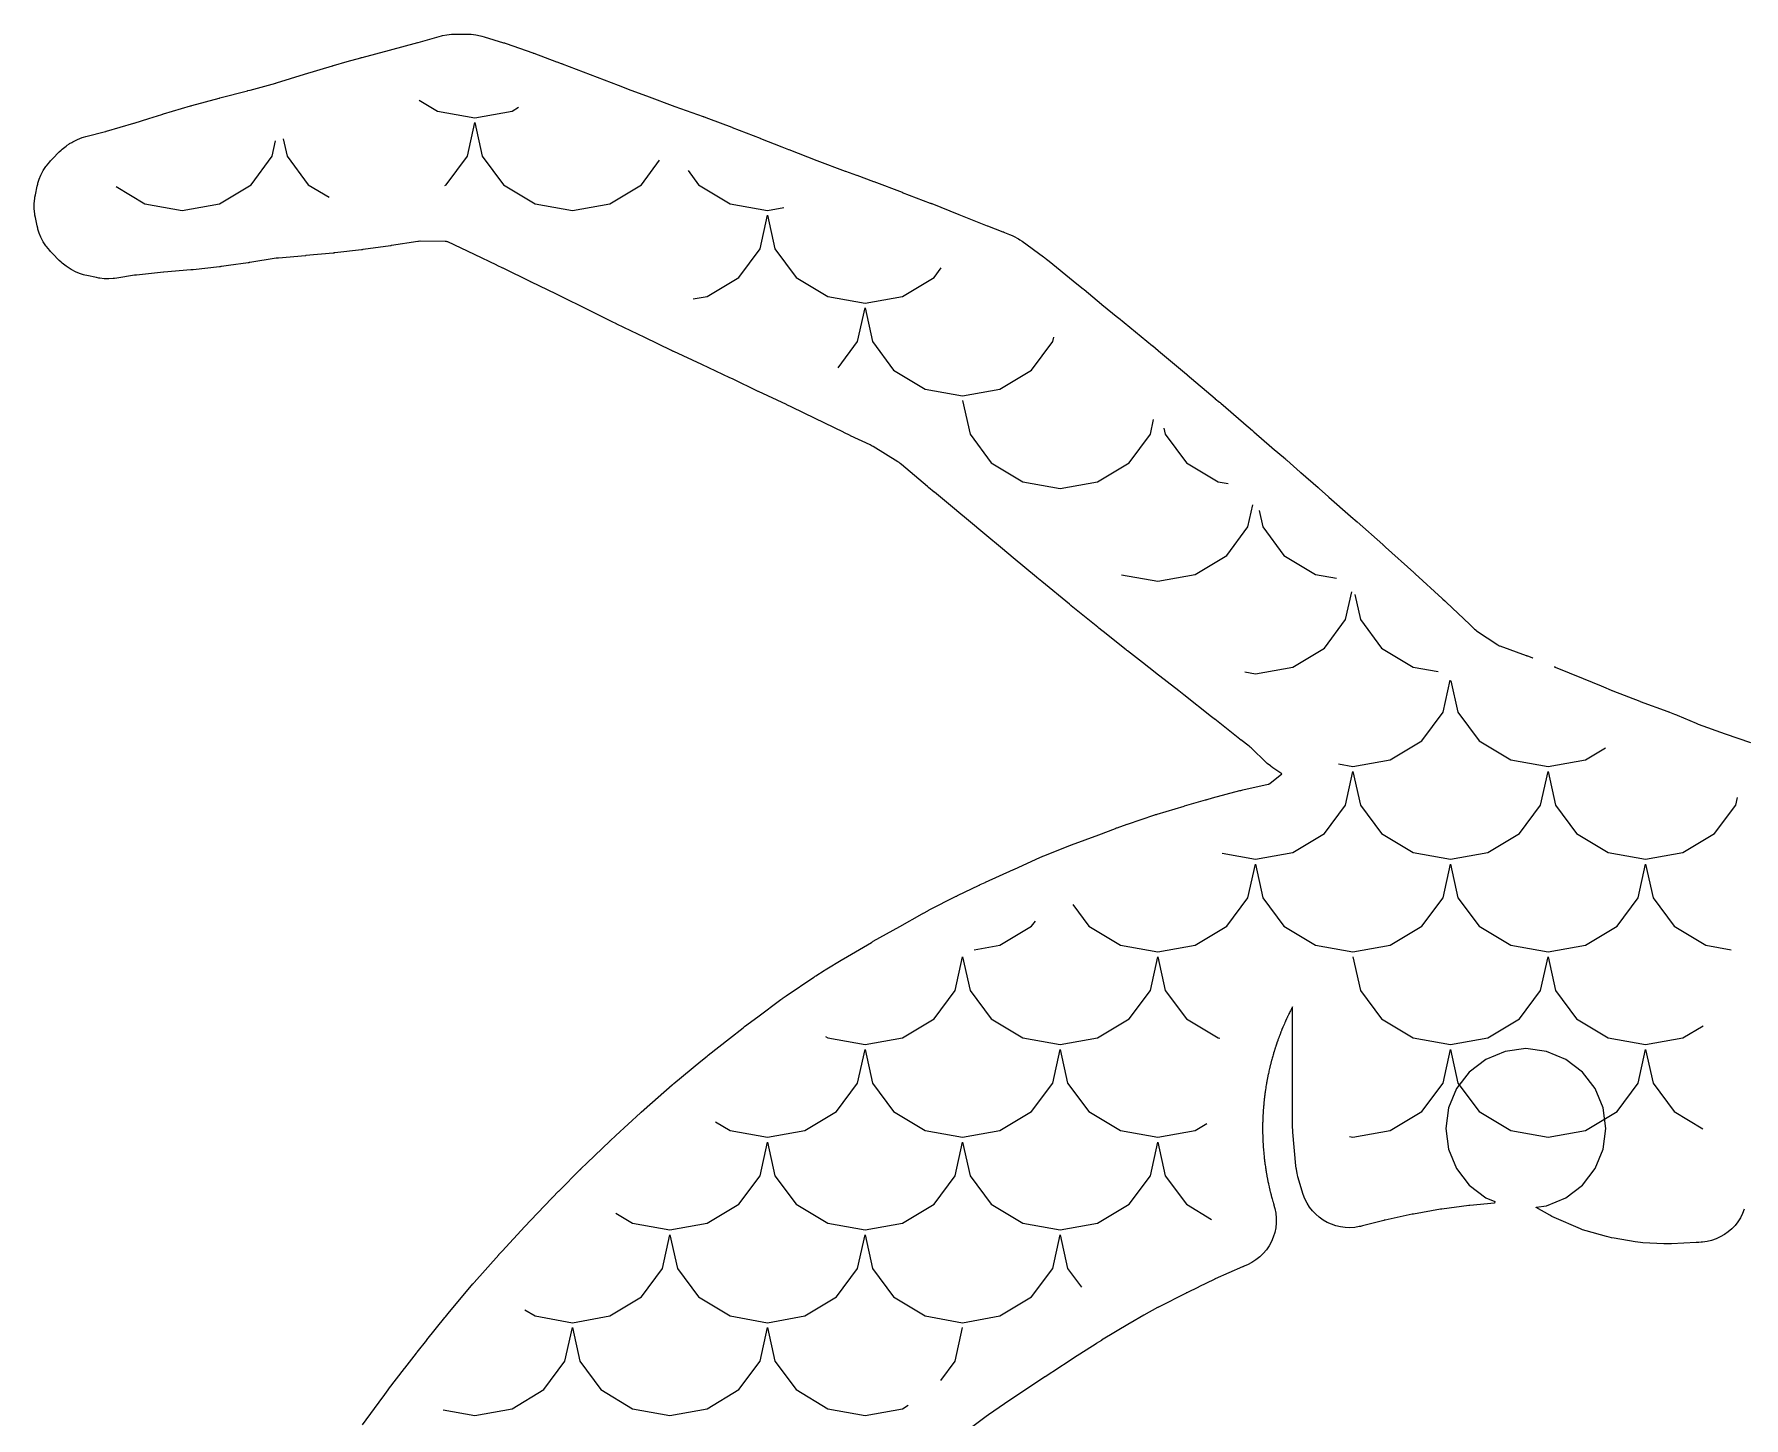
# Model space of a CAD drawing. Header units: millimetres. Extents: x 8 to 286, y 8 to 290.
# Drawn here: x 147.96 to 196.14, y 118.85 to 157.85 of the extents above; entities that cross this region are included whole.
import ezdxf

# ---------------------------------------------------------------- set-up
doc = ezdxf.new("R2010")
doc.units = ezdxf.units.MM
doc.layers.add('CUT', color=1, linetype='CONTINUOUS')
doc.layers.add('SCORE', color=7, linetype='CONTINUOUS')

msp = doc.modelspace()

# ---------------------------------------------------------------- linework, layer by layer
at = {"layer": 'CUT', "color": 1}
for points in [[(157.2126, 118.6525), (157.785, 119.4353), (157.7918, 119.4445), (157.9321, 119.633), (157.9376, 119.6403), (157.9429, 119.6474), (157.9483, 119.6545), (158.3972, 120.2407), (158.4011, 120.2458), (158.733, 120.6749), (158.7383, 120.6818), (158.7437, 120.6886), (158.7491, 120.6954), (159.0236, 121.041), (159.0284, 121.0469), (159.534, 121.6759), (159.5392, 121.6824), (159.5445, 121.6889), (159.5498, 121.6954), (159.6686, 121.8394), (159.6757, 121.848), (160.3255, 122.6226), (160.3374, 122.6366), (160.3494, 122.6505), (160.3614, 122.6642), (161.0509, 123.4418), (161.0558, 123.4473), (161.0607, 123.4528), (161.0656, 123.4583), (161.1375, 123.5376), (161.1447, 123.5455), (161.7869, 124.2426), (161.7923, 124.2483), (161.7975, 124.2539), (161.8028, 124.2596), (161.9389, 124.4039), (161.9457, 124.4111), (162.5506, 125.0431), (162.5565, 125.0492), (162.5623, 125.0552), (162.5681, 125.0612), (162.7397, 125.236), (162.7444, 125.2408), (162.7491, 125.2455), (162.7538, 125.2503), (163.3482, 125.8438), (163.3546, 125.8502), (163.3611, 125.8566), (163.3675, 125.8629), (163.5418, 126.0323), (163.548, 126.0383), (164.1798, 126.6445), (164.1868, 126.6512), (164.1937, 126.6577), (164.2007, 126.6643), (164.3431, 126.7971), (164.3491, 126.8026), (165.0469, 127.4454), (165.0544, 127.4521), (165.0617, 127.4589), (165.0692, 127.4655), (165.1409, 127.5296), (165.1504, 127.5381), (165.943, 128.2329), (165.9494, 128.2385), (165.9542, 128.2426), (165.9676, 128.2541), (165.9766, 128.2616), (165.9871, 128.2704), (166.7496, 128.8997), (166.7524, 128.902), (166.9269, 129.0453), (166.9377, 129.054), (166.9485, 129.0627), (166.9593, 129.0713), (167.5521, 129.5377), (167.5537, 129.5389), (167.9435, 129.8447), (167.9562, 129.8545), (167.969, 129.8643), (167.9818, 129.874), (168.3549, 130.1524), (169.0068, 130.6386), (169.0269, 130.6533), (169.0472, 130.6678), (169.0676, 130.6822), (169.1503, 130.7393), (169.1577, 130.7443), (169.9308, 131.2696), (169.9497, 131.2822), (169.9686, 131.2946), (169.9876, 131.3068), (170.2202, 131.4536), (170.231, 131.4604), (170.2419, 131.4671), (170.2528, 131.4737), (170.7525, 131.7759), (170.7585, 131.7795), (170.7646, 131.7831), (170.7707, 131.7867), (171.5557, 132.2501), (171.5665, 132.2564), (171.5878, 132.2688), (171.6053, 132.2787), (172.3571, 132.698), (172.9908, 133.0561), (173.0021, 133.0624), (173.0135, 133.0687), (173.025, 133.075), (173.1435, 133.1389), (173.158, 133.1466), (173.1726, 133.1543), (173.1872, 133.1618), (173.949, 133.549), (173.9608, 133.555), (173.9726, 133.5608), (173.9845, 133.5666), (174.5897, 133.8593), (174.6014, 133.8649), (174.6132, 133.8705), (174.6249, 133.876), (174.7575, 133.937), (174.7691, 133.9422), (175.5636, 134.2985), (175.5696, 134.3012), (176.3177, 134.6464), (176.3505, 134.661), (176.3835, 134.6751), (176.4166, 134.6888), (177.1514, 134.9812), (177.1659, 134.9868), (177.1804, 134.9924), (177.195, 134.9979), (177.9653, 135.2838), (178.4312, 135.4603), (178.4491, 135.467), (178.4672, 135.4735), (178.4853, 135.48), (178.7686, 135.5781), (178.7757, 135.5806), (179.5419, 135.8411), (179.5655, 135.8489), (179.5891, 135.8565), (179.6129, 135.8638), (180.3677, 136.0896), (180.3789, 136.0929), (180.9741, 136.2653), (180.9902, 136.2699), (181.0062, 136.2743), (181.0222, 136.2786), (181.1728, 136.3182), (181.9429, 136.5258), (181.969, 136.5326), (181.9952, 136.5391), (182.0215, 136.5453), (182.7403, 136.7083), (182.7556, 136.7121), (182.7663, 136.7155), (182.7758, 136.7217), (182.7882, 136.7311), (183.1241, 136.996), (182.8684, 137.1724), (182.8232, 137.2049), (182.7998, 137.2226), (182.7137, 137.2932), (182.6918, 137.3128), (182.651, 137.3507), (182.2865, 137.7044), (182.2593, 137.7293), (182.2314, 137.7533), (182.2027, 137.7765), (181.9694, 137.9538), (181.9592, 137.9617), (181.9491, 137.9695), (181.939, 137.9774), (181.2319, 138.5364), (181.2254, 138.5415), (181.1664, 138.5869), (181.1581, 138.5934), (181.1495, 138.6001), (181.1409, 138.6069), (180.3607, 139.2278), (180.2214, 139.3371), (179.5631, 139.8482), (179.5537, 139.8555), (179.1983, 140.1365), (179.1921, 140.1414), (178.7692, 140.4671), (178.7589, 140.4751), (178.7486, 140.4832), (178.7383, 140.4913), (178.1829, 140.9366), (178.1764, 140.9417), (177.9691, 141.1035), (177.9586, 141.1117), (177.9481, 141.1201), (177.9376, 141.1285), (177.1894, 141.7367), (177.182, 141.7426), (177.1687, 141.7532), (177.1587, 141.7612), (177.1472, 141.7704), (177.1358, 141.7798), (176.3552, 142.4249), (176.2186, 142.5372), (176.2124, 142.5423), (175.556, 143.0882), (175.2552, 143.3364), (175.248, 143.3424), (174.7566, 143.7538), (174.2912, 144.1397), (173.9602, 144.4126), (173.952, 144.4193), (173.3332, 144.9376), (173.327, 144.9428), (173.1677, 145.0727), (173.1573, 145.0812), (173.1469, 145.0899), (173.1365, 145.0987), (172.407, 145.7186), (172.3668, 145.75), (172.3371, 145.7712), (172.3014, 145.7949), (171.6076, 146.2214), (171.5782, 146.2383), (171.5485, 146.2544), (171.5183, 146.2697), (170.9664, 146.5299), (170.9613, 146.5323), (170.7767, 146.6202), (170.7674, 146.6247), (169.9691, 147.0127), (169.9671, 147.0137), (169.316, 147.3315), (169.3138, 147.3326), (169.1761, 147.4002), (169.1664, 147.4048), (168.3775, 147.775), (168.3678, 147.7796), (167.6369, 148.1296), (167.5681, 148.1622), (166.7799, 148.5347), (165.9835, 148.9015), (165.9732, 148.9063), (165.9629, 148.9112), (165.9526, 148.9161), (165.9218, 148.9309), (165.9185, 148.9325), (165.1712, 149.2948), (164.3798, 149.6753), (164.3713, 149.6795), (164.3628, 149.6836), (164.3543, 149.6878), (164.2646, 149.7325), (163.5714, 150.0785), (162.7756, 150.4716), (162.6566, 150.5294), (161.9787, 150.8531), (161.9711, 150.8568), (161.9634, 150.8605), (161.9558, 150.8642), (161.1764, 151.2487), (161.1661, 151.2536), (161.0069, 151.3286), (160.9991, 151.3323), (160.3728, 151.6323), (159.6172, 151.9901), (159.5995, 151.9979), (159.5825, 152.0038), (159.5646, 152.0058), (159.5452, 152.0064), (158.8385, 152.0083), (158.8246, 152.0081), (158.787, 152.0053), (158.7732, 152.0034), (158.0248, 151.8879), (158.0155, 151.8865), (158.0063, 151.8852), (157.997, 151.8839), (157.2308, 151.7766), (157.2167, 151.7747), (157.2025, 151.7729), (157.1884, 151.7711), (156.4322, 151.6817), (156.416, 151.6798), (156.3998, 151.6781), (156.3836, 151.6765), (155.615, 151.6045), (155.6067, 151.6038), (154.8423, 151.537), (154.8203, 151.5347), (154.7984, 151.5319), (154.7765, 151.5288), (154.0325, 151.4093), (154.0182, 151.407), (154.0039, 151.4049), (153.9897, 151.4029), (153.4339, 151.3258), (153.2341, 151.298), (153.2176, 151.2958), (153.2011, 151.2937), (153.1847, 151.2917), (152.4366, 151.2066), (152.4171, 151.2045), (152.3976, 151.2026), (152.3781, 151.2008), (151.6158, 151.1366), (151.6058, 151.1356), (150.8375, 151.0583), (150.8191, 151.0562), (150.8007, 151.0538), (150.7823, 151.0511), (150.2831, 150.97), (150.2213, 150.9614), (150.1889, 150.9577), (150.0628, 150.9491), (149.9347, 150.9524), (149.8092, 150.9674), (149.777, 150.9727), (149.7158, 150.9844), (149.4412, 151.0434), (149.3831, 151.0573), (149.3528, 151.0652), (149.2372, 151.1012), (149.1237, 151.1479), (149.0163, 151.2037), (148.9963, 151.2153), (148.8855, 151.2869), (148.8601, 151.3052), (148.7474, 151.3958), (148.719, 151.4212), (148.6665, 151.471), (148.471, 151.6665), (148.4212, 151.719), (148.3958, 151.7474), (148.3052, 151.8601), (148.2869, 151.8855), (148.2153, 151.9963), (148.2037, 152.0163), (148.1479, 152.1237), (148.1012, 152.2372), (148.0652, 152.3528), (148.0573, 152.3831), (148.0434, 152.4412), (147.9925, 152.6782), (147.9794, 152.7478), (147.9736, 152.7844), (147.9584, 152.9272), (147.9584, 153.0728), (147.9736, 153.2156), (147.9794, 153.2522), (147.9925, 153.3218), (148.0434, 153.5588), (148.0573, 153.6169), (148.0652, 153.6472), (148.1012, 153.7628), (148.1479, 153.8763), (148.2037, 153.9837), (148.2153, 154.0037), (148.2869, 154.1145), (148.3052, 154.1399), (148.3958, 154.2526), (148.4212, 154.281), (148.471, 154.3335), (148.6665, 154.529), (148.719, 154.5788), (148.7474, 154.6042), (148.8601, 154.6948), (148.891, 154.7171), (148.9509, 154.7577), (148.9568, 154.7615), (149.0172, 154.7979), (149.0494, 154.8161), (149.1773, 154.8801), (149.3112, 154.9302), (149.3465, 154.9413), (149.4143, 154.9607), (149.9649, 155.1028), (149.975, 155.1055), (149.985, 155.1083), (149.995, 155.1111), (150.769, 155.3391), (150.7794, 155.3423), (151.1888, 155.4707), (151.5568, 155.5871), (151.5711, 155.5915), (151.5854, 155.5959), (151.5997, 155.6001), (152.3623, 155.8227), (152.3739, 155.826), (152.3854, 155.8292), (152.397, 155.8325), (153.17, 156.043), (153.1771, 156.0449), (153.1843, 156.0468), (153.1914, 156.0487), (153.97, 156.2516), (153.9823, 156.2549), (154.0362, 156.2701), (154.0441, 156.2723), (154.766, 156.4702), (154.7747, 156.4726), (154.7834, 156.4751), (154.7921, 156.4777), (155.5725, 156.7166), (155.5783, 156.7184), (156.3632, 156.9548), (156.3737, 156.958), (156.3842, 156.961), (156.3948, 156.9641), (156.7752, 157.0719), (157.1616, 157.1817), (157.174, 157.1852), (157.1864, 157.1886), (157.1989, 157.1919), (157.9757, 157.3967), (158.7694, 157.6092), (158.7812, 157.6125), (159.3739, 157.7838), (159.4344, 157.7998), (159.4665, 157.8075), (159.5915, 157.8312), (159.7182, 157.8432), (159.7511, 157.8447), (159.8139, 157.8462), (160.1722, 157.8462), (160.239, 157.8445), (160.274, 157.8428), (160.4088, 157.8292), (160.5415, 157.8024), (160.5755, 157.7937), (160.6398, 157.7756), (161.1863, 157.6067), (161.211, 157.5988), (161.2357, 157.5907), (161.2603, 157.5823), (162.0129, 157.3173), (162.0212, 157.3143), (162.0295, 157.3114), (162.0377, 157.3084), (162.6846, 157.071), (162.6863, 157.0704), (162.8128, 157.0238), (162.8219, 157.0204), (162.8309, 157.017), (162.84, 157.0135), (163.6257, 156.711), (163.627, 156.7105), (164.4176, 156.4052), (164.7747, 156.2704), (165.2143, 156.1042), (166.0138, 155.8107), (166.8092, 155.5275), (166.8202, 155.5235), (166.8313, 155.5195), (166.8424, 155.5154), (166.9595, 155.4713), (166.9626, 155.4702), (167.6195, 155.2214), (167.6269, 155.2185), (168.4163, 154.9142), (168.4274, 154.9098), (169.0311, 154.6709), (169.0341, 154.6697), (169.22, 154.5956), (169.2282, 154.5924), (170.0216, 154.2892), (170.82, 153.988), (170.8269, 153.9854), (171.1363, 153.8728), (171.143, 153.8704), (171.6176, 153.6948), (171.6264, 153.6915), (172.42, 153.3915), (172.4268, 153.3889), (173.215, 153.086), (173.2233, 153.0828), (173.2314, 153.0796), (173.2396, 153.0764), (173.252, 153.0714), (173.2566, 153.0696), (174.0184, 152.762), (174.8196, 152.4457), (174.828, 152.4424), (175.2626, 152.2782), (175.2772, 152.2726), (175.292, 152.2668), (175.3066, 152.261), (175.4478, 152.2038), (175.5212, 152.1715), (175.5593, 152.1533), (175.6996, 152.0758), (175.7353, 152.0532), (175.8017, 152.0082), (176.4078, 151.5712), (176.4326, 151.5529), (176.4571, 151.5343), (176.4815, 151.5154), (176.5405, 151.4686), (176.549, 151.4617), (176.5576, 151.4548), (176.5661, 151.4479), (177.242, 150.8932), (177.2479, 150.8884), (177.5211, 150.6698), (177.5307, 150.662), (177.5404, 150.6541), (177.5501, 150.6461), (178.0415, 150.2375), (178.0483, 150.2319), (178.5017, 149.8658), (178.5081, 149.8606), (178.5145, 149.8554), (178.5209, 149.8501), (178.8419, 149.5843), (179.481, 149.0613), (179.4851, 149.0579), (179.6429, 148.9277), (179.648, 148.9235), (180.4375, 148.2655), (180.444, 148.26), (180.4506, 148.2545), (180.4571, 148.2489), (181.2424, 147.5772), (181.2492, 147.5715), (181.3709, 147.4703), (181.3813, 147.4616), (181.3919, 147.4526), (181.4024, 147.4435), (182.042, 146.8892), (182.0496, 146.8827), (182.3011, 146.6717), (182.3127, 146.6618), (182.3244, 146.6517), (182.336, 146.6416), (182.8416, 146.1973), (182.85, 146.19), (183.2239, 145.8731), (183.2368, 145.862), (183.2497, 145.8508), (183.2625, 145.8396), (183.6425, 145.5005), (183.6471, 145.4964), (183.6517, 145.4924), (183.6564, 145.4883), (184.1433, 145.0712), (184.1548, 145.0613), (184.1662, 145.0513), (184.1776, 145.0412), (184.4431, 144.8031), (184.4505, 144.7965), (185.0633, 144.2644), (185.0725, 144.2564), (185.2495, 144.0998), (185.9696, 143.463), (185.9749, 143.4582), (185.9802, 143.4535), (185.9854, 143.4488), (186.0497, 143.3907), (186.8438, 142.6741), (186.8537, 142.6653), (186.8591, 142.6604), (186.8731, 142.6478), (186.8839, 142.6379), (187.6433, 141.9374), (187.648, 141.9332), (187.6527, 141.9289), (187.6574, 141.9247), (187.7142, 141.8744), (187.7284, 141.8617), (187.7425, 141.8488), (187.7565, 141.8359), (188.4215, 141.2127), (188.4419, 141.1932), (188.4621, 141.1734), (188.4821, 141.1535), (188.5457, 141.0887), (188.5587, 141.076), (188.5966, 141.0445), (188.6114, 141.034), (189.2079, 140.6333), (189.2202, 140.6254), (189.2349, 140.6172), (189.2502, 140.6103), (189.2637, 140.6051), (190.0072, 140.3379), (190.0198, 140.3333), (190.0323, 140.3287), (190.0448, 140.324), (190.1674, 140.2771), (190.1802, 140.2722), (190.193, 140.2671), (190.2005, 140.2641)], [(190.8028, 140.0197), (190.8243, 140.011), (190.8284, 140.0093), (191.6202, 139.6849), (192.122, 139.4832), (192.1454, 139.4736), (192.1687, 139.4637), (192.192, 139.4535), (192.4071, 139.3574), (192.4217, 139.3512), (192.4363, 139.3451), (192.451, 139.3392), (193.2164, 139.0438), (193.2276, 139.0395), (194.0067, 138.7561), (194.0197, 138.7513), (194.0329, 138.7464), (194.046, 138.7414), (194.1946, 138.6838), (194.2192, 138.6739), (194.2437, 138.6639), (194.2682, 138.6536), (194.7983, 138.4235), (194.8179, 138.4154), (194.8376, 138.4076), (194.8575, 138.4002), (195.6206, 138.1302), (196.33, 137.882)], [(196.1574, 124.7278), (196.1096, 124.606), (196.0496, 124.4879), (195.9785, 124.376), (195.8969, 124.2716), (195.8056, 124.1754), (195.7056, 124.0885), (195.5976, 124.0117), (195.4827, 123.9455), (195.362, 123.8908), (195.2366, 123.8479), (195.1076, 123.8174), (194.9781, 123.7996), (194.9452, 123.7967), (194.8808, 123.7925), (194.8116, 123.7898), (194.8025, 123.7893), (194.1106, 123.7514), (194.0369, 123.7494), (193.9631, 123.7494), (193.8892, 123.7515), (193.3025, 123.7842), (193.2288, 123.7903), (193.1554, 123.7985), (193.0822, 123.8087), (192.4907, 123.9079), (192.4197, 123.9218), (192.3492, 123.9376), (192.2791, 123.9553), (191.7035, 124.1173), (191.6027, 124.15), (191.5416, 124.1726), (191.4722, 124.2004), (190.8641, 124.4643), (190.7999, 124.4942), (190.7365, 124.5258), (190.6739, 124.5591), (190.2892, 124.777), (190.2907, 124.7843), (190.5834, 124.8229), (191.127, 125.048), (191.5938, 125.4062), (191.952, 125.873), (192.1771, 126.4166), (192.2539, 127), (192.1771, 127.5834), (191.952, 128.127), (191.5938, 128.5938), (191.127, 128.952), (190.5834, 129.1771), (190, 129.2539), (189.4166, 129.1771), (188.873, 128.952), (188.4062, 128.5938), (188.048, 128.127), (187.8229, 127.5834), (187.7461, 127), (187.8229, 126.4166), (188.048, 125.873), (188.4062, 125.4062), (188.873, 125.048), (189.1259, 124.9433), (189.1196, 124.9015), (188.4241, 124.8343), (188.4137, 124.8332), (188.4033, 124.832), (188.3929, 124.8308), (187.6309, 124.7308), (187.6179, 124.7289), (187.6049, 124.7269), (187.5919, 124.7248), (186.8313, 124.5915), (186.82, 124.5894), (186.8087, 124.5872), (186.7975, 124.5849), (186.0367, 124.4219), (186.0238, 124.419), (186.0109, 124.4159), (185.9981, 124.4127), (185.4015, 124.2577), (185.3386, 124.243), (185.3065, 124.2363), (185.1769, 124.2157), (185.0442, 124.2077), (184.9113, 124.2124), (184.7795, 124.23), (184.65, 124.2603), (184.5241, 124.3029), (184.4028, 124.3575), (184.2874, 124.4235), (184.1789, 124.5004), (184.0784, 124.5874), (183.9867, 124.6837), (183.9047, 124.7884), (183.8332, 124.9005), (183.7729, 125.019), (183.725, 125.1411), (183.7146, 125.1722), (183.6954, 125.234), (183.5795, 125.6412), (183.564, 125.701), (183.5565, 125.7327), (183.5338, 125.8541), (183.5293, 125.8863), (183.5222, 125.9477), (183.4336, 126.9042), (183.4293, 126.9658), (183.4264, 127.0275), (183.425, 127.0893), (183.425, 130.4358), (183.4057, 130.3986), (183.3993, 130.386), (183.3931, 130.3733), (183.387, 130.3605), (183.385, 130.3562), (183.3683, 130.3214), (183.3511, 130.2869), (183.3386, 130.2623), (183.3236, 130.2336), (183.3182, 130.223), (183.312, 130.2103), (183.292, 130.1684), (183.2861, 130.1555), (183.2813, 130.1449), (183.2741, 130.1291), (183.2668, 130.1134), (183.2594, 130.0977), (183.2543, 130.0871), (183.2484, 130.0743), (183.2293, 130.032), (183.2236, 130.019), (183.2181, 130.006), (183.2127, 129.9929), (183.2109, 129.9885), (183.1962, 129.9528), (183.1809, 129.9174), (183.1697, 129.8922), (183.1563, 129.8627), (183.1516, 129.8519), (183.146, 129.8388), (183.1284, 129.7959), (183.1232, 129.7827), (183.119, 129.7718), (183.1127, 129.7556), (183.1062, 129.7395), (183.0997, 129.7234), (183.0952, 129.7127), (183.09, 129.6995), (183.0732, 129.6562), (183.0683, 129.643), (183.0643, 129.632), (183.0583, 129.6157), (183.0522, 129.5994), (183.046, 129.5832), (183.0418, 129.5724), (183.0368, 129.5591), (183.0155, 129.5006), (183.0108, 129.4876), (182.9853, 129.4145), (182.9808, 129.4012), (182.9774, 129.3904), (182.9719, 129.3739), (182.9664, 129.3574), (182.9608, 129.341), (182.9569, 129.33), (182.9524, 129.3166), (182.938, 129.2724), (182.9338, 129.2589), (182.9304, 129.2478), (182.9253, 129.2312), (182.9201, 129.2146), (182.9148, 129.1981), (182.9112, 129.187), (182.9069, 129.1735), (182.8935, 129.1291), (182.8895, 129.1155), (182.8857, 129.1018), (182.8821, 129.0882), (182.8809, 129.0835), (182.8709, 129.0462), (182.8604, 129.0092), (182.8525, 128.9827), (182.8431, 128.9518), (182.8397, 128.9404), (182.836, 128.9267), (182.824, 128.8819), (182.8206, 128.8681), (182.8178, 128.8568), (182.8137, 128.8399), (182.8094, 128.8231), (182.805, 128.8063), (182.8019, 128.7951), (182.7984, 128.7814), (182.7874, 128.7362), (182.7842, 128.7225), (182.7812, 128.7086), (182.7783, 128.6948), (182.7774, 128.6901), (182.7694, 128.6523), (182.761, 128.6148), (182.7546, 128.5878), (182.7468, 128.5564), (182.7441, 128.5449), (182.7411, 128.5311), (182.7317, 128.4856), (182.7289, 128.4717), (182.7268, 128.4602), (182.7236, 128.4432), (182.7202, 128.4262), (182.7168, 128.4091), (182.7144, 128.3977), (182.7116, 128.3839), (182.7031, 128.3382), (182.7006, 128.3243), (182.6988, 128.3127), (182.6959, 128.2956), (182.6929, 128.2785), (182.6897, 128.2615), (182.6876, 128.25), (182.6851, 128.2361), (182.6749, 128.1746), (182.6727, 128.161), (182.6611, 128.0844), (182.6591, 128.0705), (182.6577, 128.0593), (182.6554, 128.0421), (182.653, 128.0249), (182.6505, 128.0077), (182.6487, 127.9962), (182.6467, 127.9822), (182.6407, 127.9361), (182.639, 127.9221), (182.6378, 127.9105), (182.6358, 127.8932), (182.6337, 127.876), (182.6316, 127.8588), (182.63, 127.8472), (182.6283, 127.8332), (182.6232, 127.787), (182.6219, 127.7729), (182.6206, 127.7588), (182.6196, 127.7447), (182.6193, 127.7399), (182.6163, 127.7014), (182.6127, 127.6631), (182.6099, 127.6356), (182.6063, 127.6034), (182.6051, 127.5916), (182.6039, 127.5776), (182.6004, 127.5312), (182.5995, 127.5171), (182.5989, 127.5055), (182.5979, 127.4881), (182.5968, 127.4708), (182.5956, 127.4535), (182.5947, 127.4419), (182.5937, 127.4277), (182.5912, 127.3814), (182.5906, 127.3672), (182.5901, 127.3531), (182.5899, 127.3389), (182.5898, 127.3342), (182.5889, 127.2955), (182.5875, 127.2571), (182.5862, 127.2295), (182.5843, 127.1972), (182.5838, 127.1853), (182.5834, 127.1712), (182.5824, 127.1247), (182.5823, 127.1106), (182.5824, 127.0989), (182.5823, 127.0816), (182.5821, 127.0642), (182.5818, 127.0469), (182.5816, 127.0352), (182.5814, 127.0211), (182.5814, 126.9746), (182.5816, 126.9604), (182.5819, 126.9488), (182.5822, 126.9314), (182.5823, 126.9141), (182.5824, 126.8967), (182.5824, 126.8851), (182.5825, 126.8709), (182.5838, 126.8086), (182.5841, 126.7948), (182.5868, 126.7174), (182.5874, 126.7034), (182.5881, 126.6921), (182.589, 126.6748), (182.5898, 126.6574), (182.5904, 126.6401), (182.5908, 126.6284), (182.5914, 126.6143), (182.594, 126.5679), (182.5949, 126.5538), (182.5958, 126.5422), (182.5971, 126.5248), (182.5982, 126.5075), (182.5992, 126.4902), (182.5998, 126.4785), (182.6007, 126.4644), (182.6042, 126.4181), (182.6055, 126.404), (182.6069, 126.3899), (182.6084, 126.3759), (182.609, 126.3711), (182.6131, 126.3327), (182.6167, 126.2944), (182.619, 126.2668), (182.6213, 126.2346), (182.6223, 126.2228), (182.6237, 126.2087), (182.6288, 126.1625), (182.6305, 126.1485), (182.6321, 126.1369), (182.6343, 126.1197), (182.6363, 126.1025), (182.6383, 126.0852), (182.6396, 126.0736), (182.6412, 126.0596), (182.6473, 126.0135), (182.6493, 125.9995), (182.6514, 125.9855), (182.6537, 125.9716), (182.6546, 125.9669), (182.6608, 125.9287), (182.6665, 125.8907), (182.6703, 125.8633), (182.6744, 125.8312), (182.676, 125.8195), (182.6782, 125.8055), (182.6858, 125.7596), (182.6883, 125.7457), (182.6905, 125.7343), (182.6936, 125.7172), (182.6966, 125.7001), (182.6995, 125.683), (182.7014, 125.6715), (182.7039, 125.6575), (182.7124, 125.6119), (182.7152, 125.598), (182.7176, 125.5866), (182.7211, 125.5696), (182.7244, 125.5525), (182.7277, 125.5355), (182.7298, 125.524), (182.7325, 125.5101), (182.7452, 125.4492), (182.7481, 125.4357), (182.7649, 125.3601), (182.7681, 125.3464), (182.7709, 125.3354), (182.7749, 125.3185), (182.7789, 125.3016), (182.7827, 125.2847), (182.7852, 125.2733), (182.7884, 125.2595), (182.7995, 125.2144), (182.803, 125.2007), (182.806, 125.1894), (182.8104, 125.1727), (182.8147, 125.1558), (182.8189, 125.139), (182.8217, 125.1277), (182.8251, 125.1139), (182.8371, 125.069), (182.8409, 125.0554), (182.8448, 125.0418), (182.849, 125.0283), (182.8504, 125.0238), (182.8615, 124.9867), (182.8721, 124.9497), (182.8794, 124.9231), (182.8876, 124.8918), (182.8908, 124.8804), (182.8947, 124.8668), (182.9016, 124.8441), (182.9193, 124.78), (182.9275, 124.7472), (182.9537, 124.6148), (182.9668, 124.4787), (182.9663, 124.3418), (182.9522, 124.2058), (182.9246, 124.0718), (182.8839, 123.9412), (182.8303, 123.8153), (182.7646, 123.6953), (182.6872, 123.5825), (182.599, 123.4779), (182.5009, 123.3826), (182.3938, 123.2975), (182.2787, 123.2235), (182.1586, 123.1621), (182.1278, 123.1482), (182.0664, 123.1225), (182.0469, 123.1149), (182.0349, 123.11), (182.0229, 123.105), (182.011, 123.0999), (181.2485, 122.764), (181.2373, 122.7589), (181.2261, 122.7537), (181.215, 122.7484), (180.7834, 122.5372), (180.7738, 122.5325), (180.4432, 122.374), (180.4366, 122.3708), (180.43, 122.3675), (180.4234, 122.3642), (179.6518, 121.9712), (179.6409, 121.9655), (179.6301, 121.9597), (179.6193, 121.9538), (179.2361, 121.7389), (178.8477, 121.5177), (178.8412, 121.5139), (178.8347, 121.5101), (178.8282, 121.5063), (178.0445, 121.0338), (178.0384, 121.03), (177.8928, 120.94), (177.8864, 120.936), (177.2492, 120.5306), (177.2398, 120.5246), (176.6673, 120.1455), (176.6588, 120.14), (176.6503, 120.1344), (176.6417, 120.1289), (176.4494, 120.0058), (176.44, 119.9996), (175.6442, 119.4692), (175.4585, 119.3448), (174.8577, 118.9339), (174.8483, 118.9273), (174.8389, 118.9207), (174.8296, 118.9139), (174.3347, 118.5472)]]:
    msp.add_lwpolyline(points, dxfattribs=at)
at = {"layer": 'SCORE', "color": 7}
for points in [[(158.8113, 155.9899), (159.3251, 155.681), (160.3774, 155.4926), (161.4298, 155.681), (161.6083, 155.7883)], [(159.5328, 153.5814), (159.572, 153.605), (160.1681, 154.4079), (160.3774, 155.3551)], [(160.3774, 155.3551), (160.5868, 154.4079), (161.1829, 153.605), (162.0751, 153.0685), (163.1274, 152.8801), (164.1798, 153.0685), (165.072, 153.605), (165.5823, 154.2924)], [(150.2672, 153.5542), (151.0751, 153.0685), (152.1274, 152.8801), (153.1798, 153.0685), (154.072, 153.605), (154.6681, 154.4079), (154.7628, 154.8362)], [(154.979, 154.8955), (155.0868, 154.4079), (155.6829, 153.605), (156.2748, 153.249)], [(166.3866, 154.0041), (166.6829, 153.605), (167.5751, 153.0685), (168.6274, 152.8801), (169.0833, 152.9617)], [(166.533, 150.3849), (166.9298, 150.456), (167.822, 150.9925), (168.4181, 151.7954), (168.6274, 152.7426)], [(168.6274, 152.7426), (168.8368, 151.7954), (169.4329, 150.9925), (170.3251, 150.456), (171.3774, 150.2676), (172.4298, 150.456), (173.322, 150.9925), (173.5236, 151.264)], [(170.6216, 148.4468), (171.1681, 149.1829), (171.3774, 150.1301)], [(171.3774, 150.1301), (171.5868, 149.1829), (172.1829, 148.38), (173.0751, 147.8435), (174.1274, 147.6551), (175.1798, 147.8435), (176.072, 148.38), (176.6681, 149.1829), (176.6958, 149.3081)], [(174.1274, 147.5176), (174.3368, 146.5704), (174.9329, 145.7675), (175.8251, 145.231), (176.8774, 145.0426), (177.9298, 145.231), (178.822, 145.7675), (179.4181, 146.5704), (179.5101, 146.9864)], [(179.7995, 146.7388), (179.8368, 146.5704), (180.4329, 145.7675), (181.3251, 145.231), (181.6142, 145.1792)], [(178.6091, 142.6124), (179.6274, 142.4301), (180.6798, 142.6185), (181.572, 143.155), (182.1681, 143.9579), (182.3061, 144.5821)], [(182.4839, 144.4235), (182.5868, 143.9579), (183.1829, 143.155), (184.0751, 142.6185), (184.6669, 142.5125)], [(182.0826, 139.8703), (182.3774, 139.8176), (183.4298, 140.006), (184.322, 140.5425), (184.9181, 141.3454), (185.0922, 142.1333)], [(185.1802, 142.0539), (185.3368, 141.3454), (185.9329, 140.5425), (186.8251, 140.006), (187.5341, 139.879)], [(184.7208, 137.2779), (185.1274, 137.2051), (186.1798, 137.3935), (187.072, 137.93), (187.6681, 138.7329), (187.8677, 139.6362)], [(187.8905, 139.6209), (188.0868, 138.7329), (188.6829, 137.93), (189.5751, 137.3935), (190.6274, 137.2051), (191.6798, 137.3935), (192.2421, 137.7316)], [(181.441, 134.7602), (182.3774, 134.5926), (183.4298, 134.781), (184.322, 135.3175), (184.9181, 136.1204), (185.1274, 137.0676)], [(185.1274, 137.0676), (185.3368, 136.1204), (185.9329, 135.3175), (186.8251, 134.781), (187.8774, 134.5926), (188.9298, 134.781), (189.822, 135.3175), (190.4181, 136.1204), (190.6274, 137.0676)], [(190.6274, 137.0676), (190.8368, 136.1204), (191.4329, 135.3175), (192.3251, 134.781), (193.3774, 134.5926), (194.4298, 134.781), (195.322, 135.3175), (195.9181, 136.1204), (195.9642, 136.329)], [(177.2286, 133.3168), (177.6829, 132.705), (178.5751, 132.1685), (179.6274, 131.9801), (180.6798, 132.1685), (181.572, 132.705), (182.1681, 133.5079), (182.3774, 134.4551)], [(182.3774, 134.4551), (182.5868, 133.5079), (183.1829, 132.705), (184.0751, 132.1685), (185.1274, 131.9801), (186.1798, 132.1685), (187.072, 132.705), (187.6681, 133.5079), (187.8774, 134.4551)], [(187.8774, 134.4551), (188.0868, 133.5079), (188.6829, 132.705), (189.5751, 132.1685), (190.6274, 131.9801), (191.6798, 132.1685), (192.572, 132.705), (193.1681, 133.5079), (193.3774, 134.4551)], [(193.3774, 134.4551), (193.5868, 133.5079), (194.1829, 132.705), (195.0751, 132.1685), (195.7922, 132.0401)], [(174.4528, 132.0383), (175.1798, 132.1685), (176.072, 132.705), (176.1781, 132.848)], [(170.2647, 129.5923), (170.3251, 129.556), (171.3774, 129.3676), (172.4298, 129.556), (173.322, 130.0925), (173.9181, 130.8954), (174.1274, 131.8426)], [(174.1274, 131.8426), (174.3368, 130.8954), (174.9329, 130.0925), (175.8251, 129.556), (176.8774, 129.3676), (177.9298, 129.556), (178.822, 130.0925), (179.4181, 130.8954), (179.6274, 131.8426)], [(179.6274, 131.8426), (179.8368, 130.8954), (180.4329, 130.0925), (181.3251, 129.556), (181.3748, 129.5471)], [(185.1274, 131.8426), (185.3368, 130.8954), (185.9329, 130.0925), (186.8251, 129.556), (187.8774, 129.3676), (188.9298, 129.556), (189.822, 130.0925), (190.4181, 130.8954), (190.6274, 131.8426)], [(190.6274, 131.8426), (190.8368, 130.8954), (191.4329, 130.0925), (192.3251, 129.556), (193.3774, 129.3676), (194.4298, 129.556), (195, 129.8988)], [(167.1577, 127.1944), (167.5751, 126.9435), (168.6274, 126.7551), (169.6798, 126.9435), (170.572, 127.48), (171.1681, 128.2829), (171.3774, 129.2301)], [(171.3774, 129.2301), (171.5868, 128.2829), (172.1829, 127.48), (173.0751, 126.9435), (174.1274, 126.7551), (175.1798, 126.9435), (176.072, 127.48), (176.6681, 128.2829), (176.8774, 129.2301)], [(176.8774, 129.2301), (177.0868, 128.2829), (177.6829, 127.48), (178.5751, 126.9435), (179.6274, 126.7551), (180.6798, 126.9435), (181.0075, 127.1405)], [(185.0275, 126.773), (185.1274, 126.7551), (186.1798, 126.9435), (187.072, 127.48), (187.6681, 128.2829), (187.8774, 129.2301)], [(187.8774, 129.2301), (188.0868, 128.2829), (188.6829, 127.48), (189.5751, 126.9435), (190.6274, 126.7551), (191.6798, 126.9435), (192.572, 127.48), (193.1681, 128.2829), (193.3774, 129.2301)], [(193.3774, 129.2301), (193.5868, 128.2829), (194.1829, 127.48), (194.9929, 126.9929)], [(164.3489, 124.6173), (164.8251, 124.331), (165.8774, 124.1426), (166.9298, 124.331), (167.822, 124.8675), (168.4181, 125.6704), (168.6274, 126.6176)], [(168.6274, 126.6176), (168.8368, 125.6704), (169.4329, 124.8675), (170.3251, 124.331), (171.3774, 124.1426), (172.4298, 124.331), (173.322, 124.8675), (173.9181, 125.6704), (174.1274, 126.6176)], [(174.1274, 126.6176), (174.3368, 125.6704), (174.9329, 124.8675), (175.8251, 124.331), (176.8774, 124.1426), (177.9298, 124.331), (178.822, 124.8675), (179.4181, 125.6704), (179.6274, 126.6176)], [(179.6274, 126.6176), (179.8368, 125.6704), (180.4329, 124.8675), (181.1448, 124.4394)], [(161.7833, 121.8939), (162.0751, 121.7185), (163.1274, 121.5301), (164.1798, 121.7185), (165.072, 122.255), (165.6681, 123.0579), (165.8774, 124.0051)], [(165.8774, 124.0051), (166.0868, 123.0579), (166.6829, 122.255), (167.5751, 121.7185), (168.6274, 121.5301), (169.6798, 121.7185), (170.572, 122.255), (171.1681, 123.0579), (171.3774, 124.0051)], [(171.3774, 124.0051), (171.5868, 123.0579), (172.1829, 122.255), (173.0751, 121.7185), (174.1274, 121.5301), (175.1798, 121.7185), (176.072, 122.255), (176.6681, 123.0579), (176.8774, 124.0051)], [(176.8774, 124.0051), (177.0868, 123.0579), (177.4778, 122.5312)], [(159.4895, 119.0765), (160.3774, 118.9176), (161.4298, 119.106), (162.322, 119.6425), (162.9181, 120.4454), (163.1274, 121.3926)], [(163.1274, 121.3926), (163.3368, 120.4454), (163.9329, 119.6425), (164.8251, 119.106), (165.8774, 118.9176), (166.9298, 119.106), (167.822, 119.6425), (168.4181, 120.4454), (168.6274, 121.3926)], [(168.6274, 121.3926), (168.8368, 120.4454), (169.4329, 119.6425), (170.3251, 119.106), (171.3774, 118.9176), (172.4298, 119.106), (172.5885, 119.2014)], [(173.5111, 119.8972), (173.9181, 120.4454), (174.1274, 121.3926)]]:
    msp.add_lwpolyline(points, dxfattribs=at)

doc.saveas('drawing.dxf')
